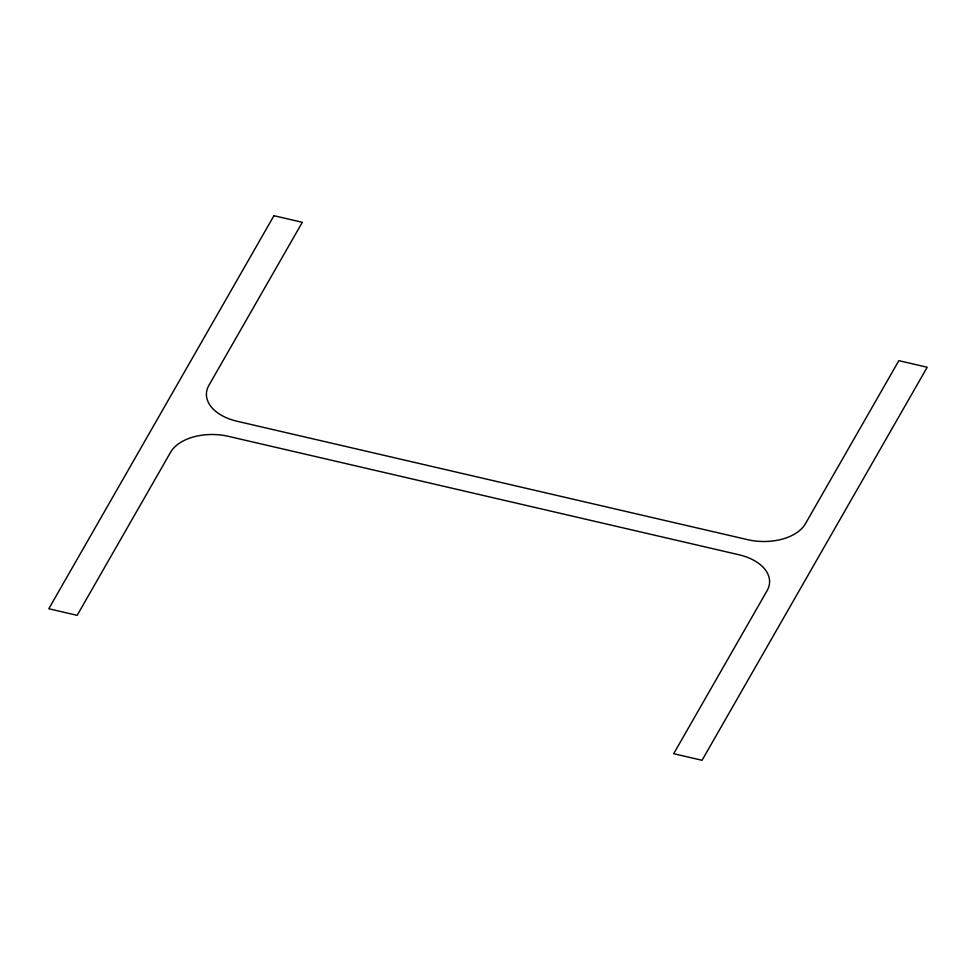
<?xml version="1.0" encoding="UTF-8"?>
<svg xmlns="http://www.w3.org/2000/svg" width="976" height="976" viewBox="0 0 976 976"><rect width="100%" height="100%" fill="white"/><g stroke="black" fill="none" stroke-linecap="round" stroke-linejoin="round"><path stroke-width="1.46" d="M273.951 215.72L48.8 608.756L77.153 615.331L170.568 452.278A45.579 27.743 2 0 1 228.482 436.357L738.869 554.734A45.579 27.743 2 0 1 767.099 590.651L673.684 753.704L702.049 760.28L927.2 367.244L898.847 360.669L805.432 523.722A45.579 27.743 2 0 1 747.518 539.643L237.131 421.266A45.579 27.743 2 0 1 208.901 385.349L302.316 222.296L273.951 215.72"/></g></svg>
